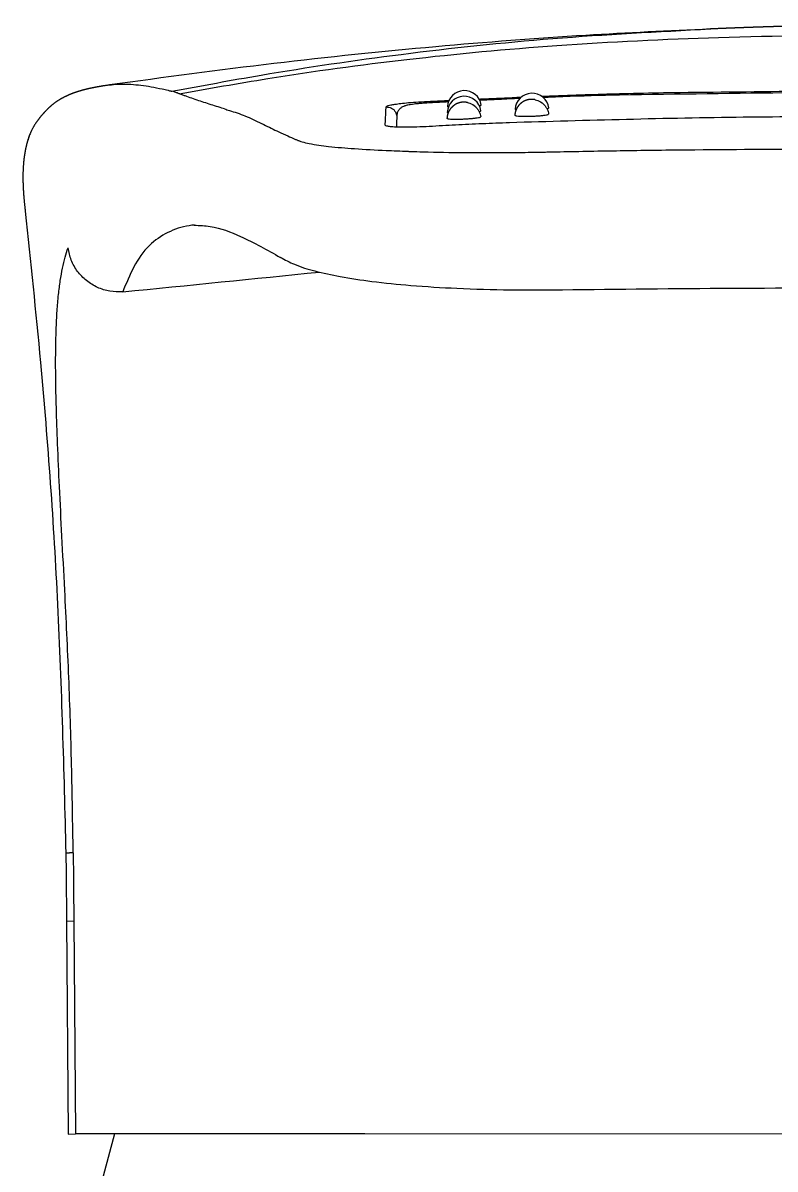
# Model space of a CAD drawing. Extents: x 6748 to 7342, y -141 to 279.
# Drawn here: x 7142.04 to 7164.2, y 154.24 to 187.99 of the extents above; entities that cross this region are included whole.
import ezdxf

# ---------------------------------------------------------------- set-up
doc = ezdxf.new("R2010")
doc.units = 0
doc.header["$LTSCALE"] = 7
doc.header["$MEASUREMENT"] = 0
doc.layers.get('0').update_dxf_attribs({"color": 2, "linetype": 'CONTINUOUS'})

msp = doc.modelspace()

# ---------------------------------------------------------------- linework, layer by layer
at = {"color": 7, "linetype": 'Continuous'}
for p, q in [((7162.287456749709, 187.8140045330981), (7162.304061422709, 187.8147054399985)), ((7144.588725578709, 186.1658352320981), (7144.593667481809, 186.1665381867986)), ((7157.010261926709, 185.7410089714983), (7157.006988112809, 185.7408868342989)), ((7155.007522809009, 185.6578730073986), (7155.004294384009, 185.657723714198)), ((7153.051497088909, 185.2603171653989), (7153.051396306309, 185.2580850282982)), ((7142.225112424209, 184.6665142327981), (7142.225001479309, 184.6662364215988)), ((7150.177076759209, 184.5193552542985), (7150.18389741901, 184.5165234500989)), ((7147.093656821009, 182.0376595749983), (7147.086249116309, 182.0370888755986)), ((7149.618547240609, 181.0891061755981), (7149.622960206609, 181.0864303571987)), ((7143.322164384409, 161.5388601133989), (7143.534503028409, 161.5475451933987)), ((7143.322258773309, 161.5388608063984), (7143.372862237809, 155.2705730953983)), ((7143.534661025709, 161.5473455487988), (7143.54568197861, 161.5477093904981)), ((7143.534661025709, 161.5473455487988), (7143.585264021309, 155.2709119631988)), ((7143.372862248809, 155.2705730953983), (7143.372929961509, 155.2622410465981)), ((7143.372929961509, 155.2622410465981), (7143.585075402709, 155.270911072698)), ((7144.494237430009, 155.2730896531982), (7143.585075402709, 155.270911072698)), ((7144.736230429109, 155.2724835620982), (7144.247282370209, 153.4477045639985)), ((7145.900647705109, 155.2737803688985), (7144.494237430009, 155.2730896531982)), ((7152.112286378009, 155.2722302171985), (7145.900647705109, 155.2737803688985)), ((7179.294870546209, 155.254540592098), (7152.112286378009, 155.2722302171985))]:
    msp.add_line(p, q, dxfattribs=at)
for centre, start, end in [((7155.043813807309, 185.5009113617982), 8.483979639079875, 177.1221393535969), ((7155.036139925209, 185.333127193898), 8.39589643580191, 177.0790279229975), ((7157.034219913508, 185.419884494898), 7.887221630185354, 176.6050279547986)]:
    msp.add_arc(centre, 0.5, start, end, dxfattribs=at)
for points in [[(7162.287457226709, 187.813993244398), (7158.622189573609, 187.6258946212981), (7154.19973553301, 187.289717377799), (7149.432460457909, 186.7962008718985), (7144.588725431609, 186.1658362565984)], [(7146.424976038009, 185.9799000507981), (7149.052478615009, 186.4556078982985), (7153.182315524209, 187.0672018521989), (7157.646962711609, 187.5330119754988), (7162.287457230809, 187.8139931744988)], [(7188.585265593909, 187.1594042324984), (7188.546242810409, 187.1651258150985), (7188.464485730309, 187.1770253881984), (7188.382869491409, 187.1887863915988), (7188.301394408209, 187.200409962398), (7188.220060791809, 187.2118972494989), (7188.138868949309, 187.2232494122989), (7188.057819184609, 187.2344676192986), (7187.976911798309, 187.2455530464983), (7187.896147087709, 187.2565068764986), (7187.815525346509, 187.2673302970986), (7187.735046865309, 187.2780245006986), (7187.654711930809, 187.2885906825984), (7187.574520826509, 187.2990300406989), (7187.494473831509, 187.3093437744981), (7187.414571221409, 187.3195330840988), (7187.334813267409, 187.3295991695984), (7187.255200236309, 187.3395432305986), (7187.175732390509, 187.3493664650985), (7187.096409987609, 187.3590700693983), (7187.017233280209, 187.3686552369988), (7186.938202516009, 187.3781231585988), (7186.859317937109, 187.3874750210987), (7186.780579780409, 187.3967120073983), (7186.701988276909, 187.4058352957989), (7186.623543652009, 187.4148460598988), (7186.545246124909, 187.4237454676984), (7186.467095908709, 187.4325346814983), (7186.38909321041, 187.4412148575982), (7186.311238230209, 187.4497871456986), (7186.233533152109, 187.4582524731984), (7186.155986714509, 187.466611066199), (7186.078599447509, 187.4748640521982), (7186.001370798209, 187.4830126646982), (7185.924300210709, 187.4910581252987), (7185.847387126609, 187.4990016430982), (7185.770630985009, 187.506844414899), (7185.694031222809, 187.5145876244985), (7185.617587274309, 187.5222324432987), (7185.541298571909, 187.5297800298983), (7185.465164545909, 187.5372315300981), (7185.389184624609, 187.5445880766981), (7185.313358234709, 187.5518507895983), (7185.237684801409, 187.5590207759985), (7185.16216374841, 187.5660991299981), (7185.086794498209, 187.5730869326987), (7185.011576472509, 187.5799852527987), (7184.936509092009, 187.5867951455982), (7184.861591777009, 187.5935176540986), (7184.786823947509, 187.6001538084981), (7184.712205023609, 187.6067046263986), (7184.637734425309, 187.6131711130981), (7184.563411573409, 187.6195542614985), (7184.489235889309, 187.6258550522987), (7184.415206795509, 187.6320744542988), (7184.341323716009, 187.6382134245985), (7184.267586076009, 187.6442729083981), (7184.193993303209, 187.6502538396987), (7184.120544827309, 187.6561571414984), (7184.047240091909, 187.6619837218984), (7183.974078584309, 187.6677343893987), (7183.901059666309, 187.6734098546983), (7183.828182678709, 187.6790108202983), (7183.755446963709, 187.6845379839986), (7183.682851864209, 187.6899920396988), (7183.610396724909, 187.6953736765988), (7183.53808089111, 187.700683579699), (7183.465903709509, 187.7059224295988), (7183.39386452801, 187.7110909025985), (7183.321962695509, 187.7161896707983), (7183.250197561809, 187.7212194018982), (7183.178568478109, 187.7261807590983), (7183.10707479651, 187.7310744015983), (7183.035715870309, 187.7359009840982), (7182.964491053809, 187.7406611570984), (7182.89339970221, 187.7453555667987), (7182.822441171909, 187.7499848550985), (7182.751614820409, 187.7545496596983), (7182.680920006109, 187.7590506138984), (7182.610356088509, 187.7634883468988), (7182.539922428209, 187.7678634835981), (7182.469618386709, 187.7721766445982), (7182.399443326609, 187.7764284463981), (7182.329396611509, 187.7806195011988), (7182.259477606209, 187.7847504169983), (7182.189685676309, 187.7888217975985), (7182.120020188509, 187.7928342427983), (7182.050480510609, 187.7967883479985), (7181.981066011409, 187.8006847045988), (7181.91177606061, 187.8045238997981), (7181.842610029209, 187.8083065165981), (7181.773567289009, 187.8120331341986), (7181.70464721291, 187.8157043273984), (7181.635849175009, 187.8193206670983), (7181.567172550109, 187.8228827198989), (7181.498616714309, 187.8263910487983), (7181.43018104471, 187.8298462124983), (7181.36186491951, 187.8332487655987), (7181.293667717609, 187.8365992589986), (7181.22558881951, 187.8398982394981), (7181.157627606209, 187.8431462498982), (7181.089783460009, 187.846343829199), (7181.022055764309, 187.8494915125982), (7180.954443903509, 187.8525898311989), (7180.886947262909, 187.8556393122988), (7180.819565229009, 187.8586404794985), (7180.75229718931, 187.8615938525988), (7180.685142532209, 187.8644999475989), (7180.618100647509, 187.8673592765988), (7180.551170925709, 187.8701723480988), (7180.484352758509, 187.8729396669985), (7180.41764553851, 187.8756617343986), (7180.35104865941, 187.878339047699), (7180.28456151621, 187.8809721009982), (7180.218183504509, 187.8835613843983), (7180.151914021209, 187.886107384599), (7180.085752464109, 187.8886105849986), (7180.01969823221, 187.8910714651981), (7179.953750725309, 187.8934905012982), (7179.887909344309, 187.8958681662987), (7179.82217349141, 187.8982049293988), (7179.756542569309, 187.9005012567984), (7179.691015982109, 187.9027576108981), (7179.62559313471, 187.9049744510983), (7179.560273433309, 187.9071522335987), (7179.495056284709, 187.9092914108985), (7179.429941096909, 187.9113924327983), (7179.364927279009, 187.9134557454988), (7179.300014240909, 187.9154817922988), (7179.235201393609, 187.9174710132982), (7179.170488149109, 187.9194238453981), (7179.105873920109, 187.9213407225986), (7179.041358120709, 187.9232220756983), (7178.976940165709, 187.925068332798), (7178.912619470909, 187.9268799186982), (7178.848395453109, 187.9286572555982), (7178.784267529909, 187.9304007624985), (7178.720235120109, 187.9321108557986), (7178.656297643209, 187.9337879490984), (7178.59245451991, 187.9354324528983), (7178.52870517151, 187.9370447752988), (7178.465049020409, 187.9386253215987), (7178.401485489909, 187.9401744943987), (7178.338014002409, 187.941692691599), (7178.274633982909, 187.9431802948982), (7178.211344863709, 187.9446376783987), (7178.148146078409, 187.9460652131982), (7178.085037061109, 187.9474632676981), (7178.022017247209, 187.9488322079985), (7177.959086072809, 187.9501723971987), (7177.896242975309, 187.9514841960988), (7177.833487392609, 187.9527679626988), (7177.770818764009, 187.9540240525982), (7177.708236529409, 187.9552528187985), (7177.645740129909, 187.9564546118988), (7177.583329007509, 187.9576297797983), (7177.521002605009, 187.9587786681984), (7177.458760366409, 187.959901620198), (7177.396601736409, 187.9609989765984), (7177.334526160809, 187.9620710756988), (7177.27253308641, 187.9631182535984), (7177.210621960709, 187.9641408438981), (7177.14879223251, 187.9651391779987), (7177.087043351309, 187.9661135848989), (7177.025374767609, 187.9670643913985), (7176.96378593281, 187.9679919219986), (7176.902276299509, 187.9688964990989), (7176.840845320909, 187.9697784426987), (7176.779492451209, 187.9706380707983), (7176.718217145909, 187.9714756990986), (7176.657018861009, 187.9722916412982), (7176.595897053609, 187.9730862088988), (7176.534851181909, 187.973859711298), (7176.473880704809, 187.9746124557985), (7176.412985082209, 187.9753447477985), (7176.352163775109, 187.9760568904983), (7176.291416245209, 187.9767491851987), (7176.230741955309, 187.9774219310982), (7176.170140369009, 187.9780754256988), (7176.109610951109, 187.9787099642988), (7176.04915316701, 187.9793258402985), (7175.988766483109, 187.9799233453984), (7175.928450367009, 187.9805027690988), (7175.86820428701, 187.9810643994986), (7175.808027712309, 187.9816085223981), (7175.747920113109, 187.9821354220983), (7175.687880960609, 187.9826453808989), (7175.627909726809, 187.9831386795984), (7175.568005884609, 187.9836155968985), (7175.508168908109, 187.9840764100989), (7175.448398271909, 187.984521394598), (7175.388693452009, 187.9849508241984), (7175.329053924909, 187.9853649709983), (7175.269479168209, 187.9857641053984), (7175.209968660409, 187.9861484961982), (7175.150521881109, 187.9865184107982), (7175.091138310509, 187.9868741146981), (7175.031817568509, 187.9872158711985), (7174.972562536409, 187.9875439245986), (7174.913379390709, 187.9878585033982), (7174.854274446509, 187.9881598394984), (7174.795254010509, 187.9884481689985), (7174.736324381509, 187.9887237318987), (7174.677491850109, 187.9889867715981), (7174.618762699009, 187.989237534998), (7174.560143202509, 187.9894762719985), (7174.501639626909, 187.989703235299), (7174.443258230609, 187.9899186800983), (7174.385005263509, 187.9901228640981), (7174.326886967709, 187.9903160468982), (7174.268909577109, 187.9904984898983), (7174.211079317409, 187.9906704561988), (7174.153402406309, 187.9908322100989), (7174.095885053609, 187.9909840168982), (7174.038533460609, 187.9911261430987), (7173.981353820909, 187.9912588552986), (7173.924352320109, 187.9913824208986), (7173.86753513551, 187.9914971069982), (7173.810908436609, 187.9916031810988), (7173.754478385009, 187.9917009098988), (7173.698251134209, 187.9917905598984), (7173.64223282991, 187.9918723964981), (7173.586429609909, 187.9919466843983), (7173.530847604309, 187.9920136869985), (7173.475492935109, 187.9920736662987), (7173.420371716809, 187.992126882499), (7173.365490056209, 187.9921735942987), (7173.310854052409, 187.9922140580982), (7173.256469796709, 187.9922485282984), (7173.202343373009, 187.9922772567986), (7173.148480857909, 187.9923004929985), (7173.094888320209, 187.9923184833985), (7173.041571821509, 187.9923314715986), (7172.988537416009, 187.9923396982983), (7172.93579115071, 187.9923434005984), (7172.883339065409, 187.9923428123982), (7172.831187195309, 187.9923381077986), (7172.779341584809, 187.9923293181989), (7172.72780827421, 187.9923164556983), (7172.67659206901, 187.9922995354989), (7172.625688082209, 187.992278572098), (7172.575086839009, 187.9922535770982), (7172.524778848409, 187.9922245609985), (7172.474754630609, 187.9921915324983), (7172.425004717009, 187.9921544984988), (7172.375519650309, 187.992113464398), (7172.326289984109, 187.9920684335982), (7172.277306283209, 187.9920194075983), (7172.228559123209, 187.9919663857988), (7172.180039090709, 187.9919093657988), (7172.131736783409, 187.9918483425988), (7172.083642809409, 187.9917833094985), (7172.035747787809, 187.9917142569982), (7171.988042348409, 187.9916411736983), (7171.940517131709, 187.9915640452989), (7171.893162788909, 187.9914828554981), (7171.845969981609, 187.9913975848983), (7171.798929382209, 187.9913082117989), (7171.752031673609, 187.9912147116981), (7171.705267549309, 187.9911170573985), (7171.658627713309, 187.9910152185982), (7171.612102879909, 187.9909091622983), (7171.565683774309, 187.9907988524981), (7171.519362161409, 187.9906842525986), (7171.47313568251, 187.9905653386984), (7171.427003997709, 187.9904420921982), (7171.380966767009, 187.9903144942989), (7171.335023650209, 187.9901825267987), (7171.289174308009, 187.9900461719988), (7171.243418401209, 187.9899054120986), (7171.197755591209, 187.9897602296985), (7171.152185539609, 187.9896106079984), (7171.106707908509, 187.9894565300981), (7171.061322360509, 187.9892979794984), (7171.016028558409, 187.9891349400984), (7170.97082616541, 187.9889673959985), (7170.925714845309, 187.9887953314981), (7170.880694262009, 187.9886187312984), (7170.83576408011, 187.9884375800982), (7170.79092396431, 187.9882518632983), (7170.746173579909, 187.9880615660984), (7170.701512592509, 187.9878666741986), (7170.656940668009, 187.9876671734989), (7170.612457472809, 187.9874630501988), (7170.568062673809, 187.9872542905985), (7170.523755937909, 187.9870408812983), (7170.479536932809, 187.9868228090988), (7170.435405326309, 187.9866000611989), (7170.391360786709, 187.9863726247984), (7170.347402982709, 187.9861404873989), (7170.303531583209, 187.9859036367986), (7170.259746257709, 187.9856620607986), (7170.216046675909, 187.9854157476982), (7170.172432508009, 187.9851646856985), (7170.128903424509, 187.984908863499), (7170.085459096309, 187.9846482696983), (7170.042099194509, 187.9843828933988), (7169.998823390909, 187.9841127235984), (7169.955631357409, 187.9838377497988), (7169.912522766309, 187.9835579612989), (7169.869497290309, 187.9832733478986), (7169.82655460261, 187.9829838995981), (7169.78369437641, 187.9826896061984), (7169.740916285609, 187.9823904579987), (7169.698220004409, 187.9820864454985), (7169.655605207109, 187.9817775591989), (7169.61307156871, 187.9814637896986), (7169.570618764309, 187.9811451279982), (7169.528246469509, 187.980821565098), (7169.485954360109, 187.9804930921989), (7169.443742112309, 187.9801597005987), (7169.401609402809, 187.9798213818983), (7169.359555908509, 187.9794781274984), (7169.317581306509, 187.9791299292981), (7169.275685274509, 187.9787767792984), (7169.23386749051, 187.9784186692984), (7169.192127632609, 187.9780555916984), (7169.150465379509, 187.9776875387986), (7169.108880410209, 187.9773145027982), (7169.067372403809, 187.9769364764986), (7169.025941040009, 187.9765534524984), (7168.984585998609, 187.9761654235988), (7168.943306960009, 187.9757723826986), (7168.902103604609, 187.9753743227982), (7168.860975613409, 187.9749712369983), (7168.819922667609, 187.9745631186986), (7168.778944448609, 187.974149961198), (7168.738040638309, 187.9737317578981), (7168.697210918909, 187.9733085022988), (7168.656454972709, 187.9728801881981), (7168.615772482609, 187.9724468091988), (7168.575163131709, 187.9720083592981), (7168.534626603309, 187.9715648322988), (7168.494162581009, 187.9711162222982), (7168.453770748909, 187.9706625233982), (7168.413450791209, 187.9702037296981), (7168.37320239261, 187.9697398355981), (7168.333025237809, 187.9692708352984), (7168.292919012109, 187.9687967233983), (7168.252883400809, 187.9683174941981), (7168.212918089809, 187.9678331424982), (7168.17302276491, 187.9673436626988), (7168.133197112709, 187.9668490495985), (7168.093440819509, 187.9663492980987), (7168.053753572409, 187.965844402798), (7168.014135058309, 187.9653343587986), (7167.974584964809, 187.9648191608983), (7167.935102979509, 187.9642988040985), (7167.895688790409, 187.9637732835988), (7167.856342085709, 187.9632425943989), (7167.817062553909, 187.9627067317986), (7167.777849883709, 187.9621656907982), (7167.738703764109, 187.9616194666985), (7167.699623884509, 187.9610680548983), (7167.660609934209, 187.9605114506983), (7167.621661603109, 187.9599496493981), (7167.582778581209, 187.9593826464986), (7167.543960561509, 187.9588104379989), (7167.505207263809, 187.9582330250985), (7167.46651842241, 187.9576504123986), (7167.427893772009, 187.9570626044986), (7167.389333047109, 187.9564696056984), (7167.350835982309, 187.9558714204984), (7167.312402312009, 187.9552680530985), (7167.27403177101, 187.9546595077989), (7167.235724093709, 187.9540457887986), (7167.197479014809, 187.9534269000985), (7167.159296268709, 187.9528028457987), (7167.12117559021, 187.9521736298982), (7167.083116713809, 187.9515392561987), (7167.045119374209, 187.9508997285982), (7167.007183305909, 187.9502550506984), (7166.969308243709, 187.9496052263983), (7166.93149392231, 187.9489502589984), (7166.893740076409, 187.9482901522986), (7166.856046440609, 187.9476249094985), (7166.818412749909, 187.9469545339987), (7166.780838739009, 187.9462790291989), (7166.743324142609, 187.9455983981986), (7166.705868695809, 187.9449126440984), (7166.668472133309, 187.9442217698986), (7166.631134190209, 187.9435257786988), (7166.593854601409, 187.9428246730984), (7166.556633101909, 187.9421184560986), (7166.519469426909, 187.9414071302988), (7166.482363311309, 187.9406906982983), (7166.445314490409, 187.9399691626984), (7166.408322699409, 187.9392425256981), (7166.371387673509, 187.9385107897986), (7166.334509145709, 187.937773957198), (7166.297688568809, 187.9370320647984), (7166.260931158309, 187.9362852272986), (7166.224242578909, 187.9355335721982), (7166.187628489709, 187.9347772310982), (7166.15109454401, 187.9340163391987), (7166.114646389509, 187.9332510356987), (7166.078289668009, 187.932481463399), (7166.042030015809, 187.9317077691983), (7166.005873063709, 187.9309301036981), (7165.969824437009, 187.9301486214988), (7165.933889755409, 187.929363480999), (7165.898074633409, 187.9285748442987), (7165.862384680009, 187.9277828775982), (7165.826825499109, 187.9269877507984), (7165.791402689209, 187.9261896375981), (7165.756121843709, 187.925388715598), (7165.720988551209, 187.9245851662988), (7165.68600839481, 187.9237791746989), (7165.65118695311, 187.9229709298986), (7165.616529799609, 187.922160624498), (7165.582042503109, 187.921348455199), (7165.547730627709, 187.9205346220986), (7165.513599732809, 187.9197193290981), (7165.479655373209, 187.9189027837981), (7165.445903099609, 187.9180851973986), (7165.412348457709, 187.9172667847986), (7165.378996989509, 187.9164477642987), (7165.345854232409, 187.9156283579985), (7165.312925719909, 187.9148087912988), (7165.280216981409, 187.9139892932988), (7165.247733542209, 187.9131700961987), (7165.215480583009, 187.9123514271985), (7165.183458834709, 187.911533402498), (7165.151665916209, 187.9107160583987), (7165.120099386109, 187.9098994279982), (7165.088756807209, 187.9090835424984), (7165.057635746309, 187.9082684316988), (7165.026733774109, 187.9074541234984), (7164.996048465409, 187.9066406443987), (7164.965577398509, 187.9058280190982), (7164.935318155609, 187.9050162707988), (7164.905268322609, 187.9042054210984), (7164.875425488909, 187.9033954898985), (7164.845787247609, 187.9025864955981), (7164.816351195009, 187.9017784549985), (7164.787114931109, 187.9009713832982), (7164.758076059109, 187.9001652941986), (7164.729232185409, 187.8993601997988), (7164.700580919709, 187.8985561107982), (7164.672119876209, 187.8977530361988), (7164.643846552609, 187.896950980298), (7164.615758210909, 187.8961499386985), (7164.587852093609, 187.8953499050983), (7164.56012544741, 187.8945508709983), (7164.532575523109, 187.8937528266986), (7164.505199575609, 187.8929557603985), (7164.477994863809, 187.8921596591988), (7164.450958650209, 187.8913645079981), (7164.424088201209, 187.8905702904983), (7164.397380786909, 187.8897769885987), (7164.37083368091, 187.8889845825986), (7164.344444160209, 187.8881930513987), (7164.318209505309, 187.8874023719989), (7164.292126999809, 187.8866125201982), (7164.266193930809, 187.8858234698989), (7164.24040758821, 187.8850351937988), (7164.214765265309, 187.8842476626985), (7164.189264258109, 187.8834608460982), (7164.163901865709, 187.882674711899), (7164.13867538981, 187.8818892266988), (7164.113582135009, 187.8811043551984), (7164.088619408509, 187.8803200609989), (7164.063784520209, 187.8795363059987), (7164.039074782409, 187.8787530505986), (7164.01448751001, 187.8779702538984), (7163.990020020209, 187.8771878733985), (7163.965669830209, 187.8764058715985), (7163.941437155509, 187.8756242967982), (7163.917324161009, 187.8748432605987), (7163.893333056009, 187.8740628772982), (7163.869466051509, 187.8732832621988), (7163.845725360109, 187.8725045320987), (7163.822113195909, 187.8717268047983), (7163.798631774909, 187.8709501993987), (7163.775283314809, 187.8701748360988), (7163.752070035109, 187.8694008362988), (7163.728994157409, 187.8686283226987), (7163.706057904809, 187.8678574187986), (7163.683263502809, 187.8670882495987), (7163.660613178809, 187.8663209410986), (7163.638109162309, 187.8655556202982), (7163.61575368481, 187.8647924155982), (7163.59354898021, 187.8640314559987), (7163.571497284309, 187.8632728721984), (7163.549600835509, 187.8625167953985), (7163.52786187431, 187.8617633580986), (7163.506282643509, 187.8610126937981), (7163.484865388309, 187.8602649370985), (7163.463612356409, 187.859520223398), (7163.442525797809, 187.8587786891983), (7163.421607890609, 187.8580404693982), (7163.400859342109, 187.8573056473986), (7163.38027951291, 187.8565742585986), (7163.359867720409, 187.8558463366987), (7163.33962328811, 187.8551219144981), (7163.319545545409, 187.8544010247986), (7163.299633827709, 187.8536836996989), (7163.279887476209, 187.8529699710987), (7163.260305837609, 187.8522598702982), (7163.240888263809, 187.8515534284986), (7163.221634112209, 187.850850676198), (7163.202542745209, 187.8501516435988), (7163.183613530409, 187.8494563605989), (7163.164845839809, 187.8487648565986), (7163.14623898131, 187.8480771578986), (7163.127790660609, 187.8473932310987), (7163.109497194509, 187.8467129891985), (7163.091354873209, 187.8460363427982), (7163.073359997509, 187.8453632006983), (7163.055508878509, 187.8446934701985), (7163.03779783651, 187.844027057198), (7163.02022320071, 187.8433638660988), (7163.002781308409, 187.8427037996987), (7162.985468504209, 187.8420467594985), (7162.968281139609, 187.8413926452984), (7162.95121557211, 187.8407413554985), (7162.93426816491, 187.8400927869986), (7162.917435286309, 187.8394468352988), (7162.900713308709, 187.8388033941981), (7162.884098608609, 187.8381623563989), (7162.867587565709, 187.8375236125983), (7162.851176562509, 187.8368870523989), (7162.834861983809, 187.8362525637983), (7162.818640215909, 187.8356200332989), (7162.802507646709, 187.8349893458987), (7162.786461373609, 187.8343604129984), (7162.770503313709, 187.8337333341985), (7162.75463697431, 187.8331082728989), (7162.73886585841, 187.8324853933989), (7162.707623484709, 187.8312468506981), (7162.676804943409, 187.8300190762982), (7162.646439616409, 187.8288034865989), (7162.616557557609, 187.8276015455983), (7162.587189529109, 187.8264147662983), (7162.558367034009, 187.8252447121984), (7162.530122347809, 187.8240929975989), (7162.50249522271, 187.8229615633988), (7162.475616493709, 187.8218561271985), (7162.449685389909, 187.8207853190986), (7162.424888068009, 187.8197573450987), (7162.401133442509, 187.8187689526983), (7162.378141504509, 187.8178089136989), (7162.355698246409, 187.8168685988983), (7162.334358694009, 187.8159716395983), (7162.312985754609, 187.8150705165988), (7162.300790335009, 187.8145551308987)], [(7146.643615855209, 185.9067585805985), (7149.252126034109, 186.3543081145988), (7153.351012619509, 186.9165019356985), (7157.767428494609, 187.3281529997982), (7162.528980321309, 187.5640510375986), (7167.589407529809, 187.6530064059987), (7172.883336899509, 187.6467291287988), (7178.35954926761, 187.5720758083987), (7184.032964557309, 187.2899741116987), (7186.275457981809, 187.0804281478984), (7188.545353036009, 186.7961813503987)], [(7144.593846074009, 186.1646697680987), (7144.578978463509, 186.1625241862982), (7144.535764039209, 186.1562373292988), (7144.499366090409, 186.1508643153982), (7144.466042159009, 186.1458653198986), (7144.435076893909, 186.1411395584989), (7144.40663148471, 186.1367209324987), (7144.379918852809, 186.132497005098), (7144.354387904909, 186.1283868437984), (7144.32978074841, 186.1243529502988), (7144.305932416509, 186.120371329999), (7144.282722342009, 186.1164242796983), (7144.260061436909, 186.1124986244984), (7144.237885070409, 186.1085848313985), (7144.216145651209, 186.1046759639983), (7144.194808120309, 186.1007670610986), (7144.173846823009, 186.0968547076989), (7144.153243278209, 186.0929367299984), (7144.132984550809, 186.0890119725989), (7144.11306203921, 186.0850801334989), (7144.093469333809, 186.0811413893987), (7144.07418585201, 186.0771930400986), (7144.055183908809, 186.0732307146989), (7144.036439492309, 186.0692505260984), (7144.017931615909, 186.0652489817983), (7143.99964183371, 186.0612229183987), (7143.981553851309, 186.0571694494981), (7143.963653209909, 186.0530859239987), (7143.945927028309, 186.0489698908984), (7143.92836378941, 186.0448190721988), (7143.910953163209, 186.040631338298), (7143.893685858109, 186.0364046895982), (7143.876553496009, 186.032137239398), (7143.859548506109, 186.0278272003986), (7143.84266403421, 186.0234728729981), (7143.825893865109, 186.0190726354983), (7143.80923235611, 186.0146249352981), (7143.792674378309, 186.0101282819985), (7143.776215267209, 186.0055812405988), (7143.759850666509, 186.0009823953985), (7143.743575499309, 185.9963300561983), (7143.727385424709, 185.9916226642988), (7143.711276639509, 185.9868587480985), (7143.695245648509, 185.9820368627986), (7143.679289239609, 185.9771555875984), (7143.663404461409, 185.9722135231984), (7143.647588603209, 185.9672092886983), (7143.631839177609, 185.9621415201989), (7143.616128090409, 185.9570003231981), (7143.600348653809, 185.9517483754987), (7143.584492681509, 185.9463791419982), (7143.568563938409, 185.9408898698982), (7143.552560304709, 185.9352756389987), (7143.53643279381, 185.9295145785989), (7143.520172713809, 185.9235983587985), (7143.503783933409, 185.9175228912989), (7143.487260208809, 185.9112800851988), (7143.470520403409, 185.9048322677988), (7143.453450808509, 185.8981260145981), (7143.435938641109, 185.8911040724986), (7143.417872644709, 185.8837051269982), (7143.399143612609, 185.8758634513986), (7143.379645638509, 185.867508767499), (7143.35940999281, 185.8586249941989), (7143.338728378509, 185.8493134099988), (7143.317711212809, 185.8396017474986), (7143.296391441809, 185.8294842331986), (7143.274802679209, 185.8189555831984), (7143.252979183809, 185.8080111210982), (7143.231006811709, 185.7966737353988), (7143.20908123661, 185.7850309275989), (7143.187241271109, 185.7730956790981), (7143.165511413709, 185.7608750136985), (7143.14391443251, 185.7483763358985), (7143.122471422109, 185.7356074098986), (7143.101201868409, 185.7225763408985), (7143.080123721209, 185.7092915573983), (7143.059253469909, 185.6957617955984), (7143.038606223509, 185.6819960864984), (7143.018192441409, 185.6680014159981), (7142.998006575109, 185.6537742149983), (7142.978039081109, 185.6393076317988), (7142.958280965509, 185.6245945287981), (7142.938723784209, 185.6096274915988), (7142.91937645391, 185.5944122878989), (7142.900440437409, 185.5791158972986), (7142.881954194409, 185.5637903663981), (7142.863891349009, 185.548436202899), (7142.846228121709, 185.5330545939985), (7142.828943118109, 185.5176474830985), (7142.812017149209, 185.5022176522987), (7142.795433081209, 185.4867688096981), (7142.779176052609, 185.4713060120982), (7142.763232056109, 185.4558345099983), (7142.747588180209, 185.4403600854982), (7142.732233450409, 185.4248900322989), (7142.71715878021, 185.4094333050987), (7142.702356813209, 185.3940005428983), (7142.687745669509, 185.3785216963986), (7142.673257898709, 185.3629334014984), (7142.658891912609, 185.3472398038982), (7142.644646864509, 185.3314461330981), (7142.630522665009, 185.3155588056986), (7142.61652114041, 185.2995868425985), (7142.602658907009, 185.2835570342984), (7142.58896108011, 185.2675076683988), (7142.57545147261, 185.2514774250983), (7142.562152511609, 185.2355050968988), (7142.549085311809, 185.2196294805988), (7142.536081659609, 185.2036543405982), (7142.52268645711, 185.1869912279988), (7142.508907198009, 185.1695929200985), (7142.494782611209, 185.1514459640982), (7142.480358811309, 185.1325426872988), (7142.465686461409, 185.112878741699), (7142.450793314109, 185.0924167405981), (7142.435726486209, 185.0711436268982), (7142.420545391409, 185.0490639003981), (7142.405309087009, 185.0261839695984), (7142.390094205309, 185.0025418295988), (7142.375280134109, 184.9786917266981), (7142.361037814309, 184.9549417207988), (7142.347390342209, 184.9313869581981), (7142.334355614209, 184.9081232402984), (7142.321947502409, 184.8852474623989), (7142.308073939309, 184.8587239335982), (7142.289109371309, 184.8199924944981), (7142.282462838909, 184.8057408782986), (7142.281921531009, 184.8045687151987)], [(7144.593935017909, 186.1646805025982), (7144.706873192109, 186.1782433409987), (7145.216805705609, 186.1846985247983), (7145.811912699309, 186.112658018498), (7146.141678602109, 186.0472909285988), (7146.314670475709, 186.0072611775984), (7146.40320965401, 185.9853912642982)], [(7146.403215912209, 185.9854160044986), (7146.424972067409, 185.9799205789984)], [(7146.643898801209, 185.9069134728986), (7146.585363385309, 185.9296373209988), (7146.493312864909, 185.9615194183987), (7146.424990318209, 185.9799622588987)], [(7147.973631426109, 185.4594948828988), (7147.900789424509, 185.4822218311981), (7147.684336715409, 185.5513079210984), (7147.472793586709, 185.6179955734985), (7147.266273628709, 185.6852916738987), (7147.065140077309, 185.7543586190984), (7146.869546034709, 185.8231513655981), (7146.773680673109, 185.8577896406985), (7146.678953284809, 185.8932107418984), (7146.64388396391, 185.9068756200984)], [(7152.737906658009, 185.5195412583987), (7152.754531616009, 185.5378903915987), (7152.800839680609, 185.5567057511987), (7152.87963043641, 185.5766613452986), (7152.997833660109, 185.5980480310989), (7153.165860144909, 185.6208687485985), (7153.394627108509, 185.6444297138985), (7153.689579380709, 185.6670529930987), (7154.042701941509, 185.6860188891985)], [(7154.571993610909, 185.6653390467989), (7154.038440301609, 185.6382896670982)], [(7154.042700902809, 185.6860430451986), (7154.590163392909, 185.7100941791984)], [(7155.476709871209, 185.7503331462983), (7155.530199356809, 185.7527794027981)], [(7156.673590736809, 185.7659382034988), (7156.061281801709, 185.7382555314987), (7155.496997966909, 185.7113519115981)], [(7155.530199356809, 185.7527794027981), (7155.650137897009, 185.758262945498), (7156.564046496609, 185.7995557788988), (7156.71764374651, 185.8063326818981)], [(7156.982478868509, 185.7393935157986), (7156.981064575509, 185.7392681535982), (7156.976747212409, 185.738859065498), (7156.972316420509, 185.7383978736987), (7156.967770271309, 185.7378811230981), (7156.963107401709, 185.7373052576984), (7156.958332704409, 185.7366674302982), (7156.953454920809, 185.7359654628988), (7156.94848287381, 185.7351974579985), (7156.943425407109, 185.7343618080984), (7156.938291309209, 185.7334571976987), (7156.933086964509, 185.7324821598984), (7156.927815800109, 185.7314348383986), (7156.922481096509, 185.7303134304982), (7156.917086171009, 185.7291162219988), (7156.911634376909, 185.7278415903982), (7156.90612910141, 185.7264880079981), (7156.900573764409, 185.7250540446983), (7156.894971816209, 185.7235383709983), (7156.889326735509, 185.721939759899), (7156.883642027209, 185.7202570897987), (7156.87792121961, 185.7184893458987), (7156.872167862209, 185.7166356226987), (7156.86638552251, 185.7146951250986), (7156.860577045509, 185.7126669075985), (7156.854740631509, 185.7105483740986), (7156.848872768909, 185.7083360759987), (7156.842970092009, 185.7060263179981), (7156.837029396409, 185.7036151578984), (7156.831047650709, 185.7010984039987), (7156.825022009109, 185.6984716131981), (7156.818949824609, 185.6957300881984), (7156.812828663509, 185.6928688746982), (7156.806656320209, 185.6898827585981), (7156.80043083391, 185.686766262698), (7156.79415050531, 185.6835136433981), (7156.787814277409, 185.6801190850981), (7156.781422810209, 185.6765773248987), (7156.774977374509, 185.6728831318985), (7156.768479503109, 185.6690311214986), (7156.761931006209, 185.6650157553984), (7156.755333987509, 185.6608313405984), (7156.748690861109, 185.6564720301983), (7156.742005126209, 185.6519323456985), (7156.735283168109, 185.6472085438988), (7156.728532125309, 185.6422973521983), (7156.721759326209, 185.6371956113987), (7156.714972289909, 185.6319002814987), (7156.708178726809, 185.6264084471984), (7156.701386538309, 185.6207173235987), (7156.694603816709, 185.6148242613988), (7156.687838844709, 185.6087267519986), (7156.681100094509, 185.6024224321989), (7156.674396096209, 185.5959089598989), (7156.667732467909, 185.5891809369984), (7156.661112281009, 185.5822296599988), (7156.654539073909, 185.5750461484984), (7156.648016229409, 185.5676222043983), (7156.641547518409, 185.5599498416984), (7156.635137462409, 185.5520209323984), (7156.62879137341, 185.5438272333984), (7156.622515395909, 185.5353604175987), (7156.616316570409, 185.5266121355987), (7156.610204369409, 185.5175763127988), (7156.604191423809, 185.5082508387984), (7156.598291003709, 185.4986343190983), (7156.592516786209, 185.4887257578982), (7156.586882866909, 185.4785245765986), (7156.581403771809, 185.4680306314983), (7156.576094469309, 185.4572442329988), (7156.570970352709, 185.4461660956983), (7156.566046770409, 185.4347961798983), (7156.561339356109, 185.4231340547983), (7156.556864474309, 185.4111797875983), (7156.55263827111, 185.3989341305985), (7156.548675906209, 185.386398691099), (7156.544992947209, 185.3735757387983), (7156.541605536509, 185.3604682203984), (7156.53853040681, 185.3470798036985), (7156.535784897009, 185.3334149216987), (7156.533386968109, 185.3194788191984), (7156.531355160909, 185.3052771426981), (7156.529708748509, 185.2908166731984), (7156.528467741009, 185.2761056649986), (7156.528197301109, 185.2719690028987)], [(7157.131969612709, 185.730261979498), (7157.127357104009, 185.7312379829989), (7157.121875656209, 185.732338774699), (7157.116430192009, 185.7333690632984), (7157.111025182409, 185.7343295674989), (7157.105665087709, 185.7352211629984), (7157.100354353309, 185.7360448801981), (7157.095097406109, 185.7368019011981), (7157.089898651509, 185.737493555999), (7157.084762469409, 185.7381213192982), (7157.079693212309, 185.7386868059982), (7157.074695242309, 185.7391917629982), (7157.069772896809, 185.7396380689986), (7157.064930458909, 185.7400277319982), (7157.060172171209, 185.7403628810987), (7157.055502233109, 185.7406457605982), (7157.050924800509, 185.7408787234988), (7157.046443987309, 185.7410642235989), (7157.042064700009, 185.7412047861988), (7157.037799639009, 185.7413029078987), (7157.033665778509, 185.7413614239983), (7157.029680111309, 185.7413836668982), (7157.025859455509, 185.7413734202989), (7157.022215134609, 185.7413347841982), (7157.018752335509, 185.741271903599), (7157.015533572209, 185.7411905515989), (7157.010366023409, 185.7410167845981), (7157.006793216009, 185.7408833844981), (7157.000799832509, 185.7406314182988), (7156.99720140411, 185.7404448812983), (7156.993356264609, 185.7402149649986), (7156.989367225609, 185.7399430545981), (7156.985270531509, 185.7396284349986), (7156.982478868509, 185.7393935157986)], [(7157.131983884209, 185.7303276263981), (7157.201578603809, 185.7098445085983), (7157.367974709809, 185.6076952462988), (7157.432864619809, 185.5341577664983), (7157.482140612409, 185.4493064784981), (7157.507516078909, 185.3807749588984), (7157.522677797909, 185.3093264165989)], [(7157.316649390209, 185.8319927779983), (7157.54925342861, 185.8415411617987), (7158.603762659909, 185.8809548767983), (7159.614265640609, 185.9117812485981)], [(7159.615466267809, 185.8683541355983), (7157.947495467709, 185.8172147749981), (7157.364480872509, 185.7949109728986)], [(7159.614265640609, 185.9117812485981), (7159.725336616709, 185.9147533710982)], [(7164.776525836109, 185.9368680448986), (7159.61546626671, 185.8683541807984)], [(7159.725336616709, 185.9147533710982), (7160.911401159909, 185.9415041717982)], [(7160.91140141601, 185.9414272601987), (7164.798402609309, 185.9826781464988)], [(7147.973340117709, 185.4595584096985), (7148.121466194009, 185.4138816931988), (7148.347159856809, 185.3413072309984), (7148.578888996309, 185.2550773687988), (7148.817489144509, 185.1512757964981), (7149.063214519709, 185.0323200495984)], [(7152.710979773409, 184.9826600225986), (7152.719756901609, 185.1777664089984), (7152.728836679009, 185.3555422952984), (7152.737906531309, 185.519544119398)], [(7152.737906658009, 185.5195412583987), (7152.893457824809, 185.4840083993984), (7153.008736190109, 185.3740508703984), (7153.048738942609, 185.2578820923989)], [(7153.292070563909, 185.5501795217986), (7153.274585923209, 185.5443080084985), (7153.217621296609, 185.5191403967981), (7153.153253062809, 185.4737673738989), (7153.096110992509, 185.4049578280981), (7153.059805146409, 185.3176291186981), (7153.051522060209, 185.2603159302987)], [(7153.381209509609, 185.5722614938984), (7153.32627074931, 185.559912733798), (7153.292070563909, 185.5501795217986)], [(7154.038440158609, 185.6382904890986), (7153.941277370109, 185.6328260668986), (7153.818253194409, 185.6243333865984), (7153.705687168309, 185.6148442899982), (7153.605293094609, 185.6046926640981), (7153.518046472709, 185.5941540208985), (7153.443840908209, 185.583381603298), (7153.381209509609, 185.5722614938984)], [(7154.979246490109, 185.655960694098), (7154.974809720109, 185.6555084016989), (7154.970253528609, 185.6550001268986), (7154.965577526909, 185.6544323104988), (7154.960781413709, 185.6538012795988), (7154.955868314909, 185.6531037395987), (7154.950846212909, 185.6523371788987), (7154.945723486309, 185.6514993863982), (7154.940508544009, 185.6505884219985), (7154.93520981541, 185.6496026307984), (7154.929834492109, 185.6485404013981), (7154.924386649309, 185.6473997002984), (7154.918869921409, 185.6461785015988), (7154.913287986709, 185.6448748787986), (7154.907644565009, 185.6434870082983), (7154.901943416209, 185.6420131734983), (7154.896188338609, 185.6404517681983), (7154.890383166209, 185.6388012994983), (7154.884531766409, 185.6370603911989), (7154.878638037409, 185.6352277861986), (7154.872705905209, 185.6333023491986), (7154.866739320509, 185.6312830686982), (7154.860742198409, 185.6291690385985), (7154.854715437509, 185.6269583420988), (7154.848655532409, 185.6246472924984), (7154.842558782909, 185.6222317972986), (7154.836421674009, 185.6197074824984), (7154.830240890209, 185.6170696904981), (7154.824013330009, 185.6143134773981), (7154.817736122009, 185.6114336097987), (7154.811406641709, 185.6084245618983), (7154.805022529409, 185.6052805118986), (7154.798581710109, 185.6019953383982), (7154.792082415709, 185.5985626178988), (7154.785523908609, 185.594976011799), (7154.778907474509, 185.5912298891988), (7154.772234936409, 185.587318598399), (7154.765508413409, 185.5832363317984), (7154.758730336609, 185.5789771263987), (7154.751903467809, 185.5745348639982), (7154.745030934309, 185.5699032822984), (7154.738117543309, 185.5650768979983), (7154.731170645309, 185.5600517968985), (7154.724198038809, 185.5548243253986), (7154.717207750209, 185.5493909495988), (7154.710208035609, 185.5437482624982), (7154.703207382209, 185.5378929902988), (7154.69621450971, 185.5318219985982), (7154.689238370909, 185.5255322981982), (7154.68228815261, 185.5190210514982), (7154.675373275709, 185.5122855778989), (7154.668501702309, 185.5053216086988), (7154.661677371009, 185.4981201663984), (7154.65490428561, 185.4906712418986), (7154.648186517409, 185.4829654247985), (7154.641528294109, 185.4749938783987), (7154.634934683709, 185.4667476307984), (7154.628411662809, 185.4582175837984), (7154.621966166309, 185.4493945494985), (7154.615606156409, 185.4402693157988), (7154.609342236909, 185.4308351019988), (7154.603188546809, 185.4210896044985), (7154.597159978609, 185.4110313720983), (7154.591271900809, 185.4006594202981), (7154.585540172309, 185.3899732544985), (7154.579981157109, 185.3789728912986), (7154.574611739109, 185.3676588826982), (7154.569449222809, 185.3560320685981), (7154.564510830509, 185.3440921965982), (7154.559814409209, 185.3318391308983), (7154.555378534409, 185.3192733642989), (7154.551220799309, 185.3063962978983), (7154.547358238709, 185.2932102291986), (7154.543808504909, 185.2797182316988), (7154.540589907809, 185.2659242026982), (7154.537721431809, 185.2518329170987), (7154.535222753309, 185.2374500827989), (7154.533114230109, 185.2227821762988), (7154.531416940409, 185.2078363804983), (7154.530152828209, 185.1926217240987), (7154.529657619909, 185.1842846529987)], [(7154.536799518309, 185.3587451316987), (7154.552951657609, 185.3485907225984), (7154.565256564009, 185.3460523112988)], [(7154.544454050809, 185.5261493287987), (7154.560632664709, 185.5163445186988), (7154.57055791841, 185.514411417699)], [(7155.13379181961, 185.6472834690983), (7155.127763810309, 185.6485499463986), (7155.121776737609, 185.6497312584986), (7155.115832146009, 185.6508290455984), (7155.109935550609, 185.6518442967988), (7155.104092448509, 185.652778209899), (7155.098308313309, 185.6536321869987), (7155.092588589509, 185.6544078305985), (7155.08693868811, 185.6551069382983), (7155.081363982009, 185.6557314972986), (7155.075869826709, 185.6562836762985), (7155.070461582809, 185.6567658178981), (7155.065144530109, 185.6571804398989), (7155.059923890409, 185.6575302242989), (7155.054804825709, 185.6578180086988), (7155.049792437109, 185.6580467764986), (7155.044891765409, 185.6582196470988), (7155.040109031009, 185.6583398409982), (7155.035460162109, 185.658410641098), (7155.030965683509, 185.6584358472981), (7155.026646108509, 185.6584199070983), (7155.022521114609, 185.658367837598), (7155.01860235091, 185.6582849362983), (7155.014900913609, 185.6581766383986), (7155.011600627709, 185.6580554876989), (7155.005437749709, 185.6577809953985), (7155.002448601809, 185.6576406233987), (7154.999375554109, 185.6574839568982), (7154.995737429509, 185.6572728086983), (7154.991840926109, 185.6570152686988), (7154.987763925009, 185.6567110209987), (7154.98356436111, 185.6563604552982), (7154.979246490109, 185.655960694098)], [(7155.133805469609, 185.6473462428983), (7155.199268937809, 185.6283949129981), (7155.366604786309, 185.5276736340982), (7155.432122414509, 185.4546864790989), (7155.482106090709, 185.3702515567982), (7155.508060017509, 185.3018955543982), (7155.52381328001, 185.2305344734984)], [(7155.475353855509, 185.3839650531988), (7155.514806335209, 185.3944482031982), (7155.530778507209, 185.4061346149981)], [(7155.484494556009, 185.5534308248987), (7155.522333889609, 185.563302384099), (7155.538339569409, 185.5746791322988)], [(7156.535108727009, 185.4496357678988), (7156.55116512421, 185.4391068364982), (7156.566420478009, 185.435747388198)], [(7157.473906805509, 185.4663603982988), (7157.513439977609, 185.4767135950985), (7157.529487146009, 185.4884976253986)], [(7149.063275306609, 185.0324427295989), (7149.097523274809, 185.0154629143988), (7149.131870011709, 184.9984166928987)], [(7149.131854560009, 184.9984109035984), (7149.573647437309, 184.7850704566988), (7149.836846963409, 184.6649616245984), (7150.067631612009, 184.5637816864989), (7150.104264412009, 184.5480367031985), (7150.139095983609, 184.5334101137985), (7150.176918857309, 184.5189151918983)], [(7153.043955085409, 185.0763290852981), (7153.03800005521, 184.9262513922984)], [(7153.05139616731, 185.2580850340989), (7153.043955085409, 185.0763290852981)], [(7156.369427100809, 185.0527278253983), (7155.569792642109, 185.0201219213984), (7154.782974658109, 184.9830337323981), (7154.00897297851, 184.9412902186984)], [(7154.529650097509, 185.1841607118984), (7154.545516772209, 185.1736611895983), (7154.594258887009, 185.1652426529988), (7154.672904669209, 185.1596668275986), (7154.776272126109, 185.1573531133988), (7154.897160566609, 185.1584858783988), (7155.027158787009, 185.1629976141983), (7155.157137081409, 185.170574612898), (7155.277938550609, 185.1806799804988), (7155.381128831809, 185.1925941344987), (7155.459591671709, 185.2054728193987), (7155.508156625209, 185.2184192140983), (7155.523813140009, 185.2305354358984)], [(7177.040518270909, 184.937579453798), (7170.152200421709, 185.1742823692982), (7163.259956152709, 185.2126609362983), (7156.369429662409, 185.0526840376986)], [(7156.528192879709, 185.2719164435982), (7156.543941056009, 185.2609858347985), (7156.592590224909, 185.2518515067984), (7156.671172271609, 185.2453275909982), (7156.774516079209, 185.2418967873989), (7156.895434505909, 185.2418218808987), (7157.025487348009, 185.2451202398986), (7157.155536387209, 185.2515628311983), (7157.276433720109, 185.2606931358985), (7157.379734775709, 185.2718599152984), (7157.458304488009, 185.2842693133987), (7157.50695817521, 185.2970522751982), (7157.522679292809, 185.3093155132981)], [(7142.225104281909, 184.6661952399988), (7142.201445652409, 184.6000492290984), (7142.187762999009, 184.5528803353989)], [(7142.223726185909, 184.6677080877987), (7142.211525298709, 184.6313568223984)], [(7142.225112397009, 184.6665142252984), (7142.218398686909, 184.6493177555983)], [(7142.272442120409, 184.783946994198), (7142.246766911109, 184.7277223439985), (7142.223726185909, 184.6677080877987)], [(7142.281921531009, 184.8045687151987), (7142.272442120409, 184.783946994198)], [(7153.142926827709, 184.9200365111981), (7153.068110108009, 184.9219229168982), (7152.893026671809, 184.9322746074984), (7152.783496366909, 184.9471049100982), (7152.727012528809, 184.9643270881986), (7152.710979759909, 184.9826602283981)], [(7154.008972320209, 184.941301618898), (7153.638849946309, 184.924596915899), (7153.317741485909, 184.9185518995989), (7153.142926827709, 184.9200365111981)], [(7142.163184214409, 184.4778048675987), (7142.159770026709, 184.465668852398), (7142.154712031409, 184.4473085716988), (7142.149744328909, 184.4287954134986), (7142.144882158509, 184.4101709870981), (7142.140127438009, 184.3914308737983), (7142.135518857009, 184.3727278648983), (7142.131068629609, 184.3541289775983), (7142.12677196301, 184.3356350099982), (7142.122624257109, 184.3172466937983), (7142.118621092309, 184.2989646949989), (7142.114758218309, 184.2807896145985), (7142.111031543909, 184.2627219896983), (7142.107437127809, 184.2447622945981), (7142.103971170209, 184.2269109422984), (7142.100630004709, 184.2091682856988), (7142.097410091709, 184.1915346193989), (7142.094308011209, 184.1740101812982), (7142.091320457409, 184.1565951540986), (7142.08844423251, 184.1392896673985), (7142.08567626381, 184.1220939361981), (7142.083013752109, 184.105009286998), (7142.080454054609, 184.0880375943987), (7142.077994586809, 184.0711807158984), (7142.075632818309, 184.054440487799), (7142.07336566611, 184.0378141270983), (7142.071190297209, 184.0212994080982), (7142.069104562409, 184.0048986262989), (7142.067106331909, 183.9886140573988), (7142.065193496309, 183.9724479564982), (7142.063363966109, 183.9564025583984), (7142.061615672309, 183.9404800772988), (7142.059946526409, 183.9246823214987), (7142.058354174009, 183.9090081419988), (7142.05586439221, 183.8831521696982)], [(7142.168355389609, 184.4958226486985), (7142.164901749909, 184.483836290098), (7142.163184214409, 184.4778048675987)], [(7142.210187564309, 184.6271678191986), (7142.201539943109, 184.6024511161984), (7142.192633451309, 184.5754913659982), (7142.185896141109, 184.5541599431988), (7142.18056073651, 184.5368216379982), (7142.175315457009, 184.5194454236987), (7142.170089630109, 184.5017733132988), (7142.168355389609, 184.4958226486985)], [(7142.210158832209, 184.627176770199), (7142.207320604609, 184.6181108516982)], [(7142.211525298709, 184.6313568223984), (7142.210158832209, 184.627176770199)], [(7150.183842682309, 184.5163679770983), (7150.261778234209, 184.4913900784984), (7150.470897553909, 184.4405584375988), (7151.040842309709, 184.3558223023981), (7151.80209389941, 184.2902600797986), (7152.738292768109, 184.2376937961988), (7153.376512698009, 184.2110540053989)], [(7153.376513683809, 184.2110811194987), (7153.403245180009, 184.2101191155987), (7153.430065334309, 184.2091637298988), (7153.45699151281, 184.2082143666983)], [(7153.456981444009, 184.2082420221984), (7153.826864020409, 184.1965691555986), (7155.036129119909, 184.1750101364985), (7156.333191841609, 184.1749438707982), (7157.003672759409, 184.1827934013988), (7157.342448200109, 184.1887048277983), (7157.512586223309, 184.1921367321982), (7157.637675595809, 184.1947670217985)], [(7157.637677056009, 184.1946978596986), (7157.682824175609, 184.1956495010988), (7157.864135811409, 184.1994180174986), (7159.633116297609, 184.2314094572982), (7161.587005122409, 184.2566380915985), (7165.50005425481, 184.2753163035984), (7171.601748297309, 184.2197404429987)], [(7142.05586439221, 183.8831521696982), (7142.055390278609, 183.8780201614989), (7142.052705694509, 183.8474945505984), (7142.050283461009, 183.817408397598), (7142.048107895409, 183.7877375263986), (7142.046162212309, 183.7584205391984), (7142.044428127209, 183.7293402056982), (7142.042895071109, 183.7004689770981), (7142.041554687809, 183.6718058024987), (7142.040399163709, 183.6433548485982), (7142.039420883909, 183.6151200952988), (7142.038612429909, 183.5871053358985), (7142.03796657671, 183.5593141776988), (7142.037476289309, 183.5317500426988), (7142.037134720809, 183.5044161668982), (7142.036935204009, 183.4773145600982), (7142.036871274409, 183.4504439683985), (7142.036936728309, 183.4238022112984), (7142.037125626609, 183.3973866933982), (7142.037432290909, 183.3711943913984), (7142.037851300609, 183.3452218377986), (7142.038377493609, 183.3194649200984), (7142.039006086609, 183.2939144133986), (7142.039732780409, 183.2685554514981), (7142.040553701609, 183.2433718816981), (7142.041465398409, 183.2183464097986), (7142.042464843109, 183.1934605069989), (7142.043549436609, 183.1686943005986), (7142.044717016409, 183.1440264410983), (7142.045965856109, 183.1194341605985), (7142.047294489909, 183.0948964406987), (7142.048701709109, 183.0703932159984), (7142.050186705409, 183.0459025071984), (7142.051749104709, 183.0214000625981), (7142.053389006809, 182.9968589965981), (7142.055107035309, 182.9722493362985), (7142.056904402109, 182.9475374479987), (7142.058782990709, 182.9226853014986), (7142.060745499409, 182.8976490884986), (7142.062794355409, 182.8723929551986), (7142.064931285009, 182.846892383998), (7142.067158736909, 182.8211158945985), (7142.069480197709, 182.7950221708986), (7142.071900563609, 182.7685569077983), (7142.074426677009, 182.7416482219985), (7142.077068128009, 182.7141997487986), (7142.079838502709, 182.6860798411988), (7142.082757424409, 182.6571038255986), (7142.085855610909, 182.6269885416984), (7142.089173072909, 182.5953753551983), (7142.090927785409, 182.578886724498), (7142.092758965009, 182.5618324428985), (7142.094681897209, 182.5440761290981), (7142.096720201309, 182.5254072544983), (7142.098912029409, 182.5054864779984), (7142.101347913209, 182.4835073763986), (7142.104080030009, 182.4590168327984), (7142.105695995909, 182.4445935053989)], [(7142.105736772209, 182.4442847073985), (7142.553376422609, 177.9923183860981), (7143.056615755209, 170.8630245229986), (7143.302022757909, 163.5387968638986)], [(7147.085930434409, 182.0403854989988), (7146.932536024109, 182.0201269641982), (7145.766488043809, 181.4394264217988), (7144.975954409409, 180.0708296923983)], [(7147.086274335109, 182.0348943901988), (7147.557104930909, 181.9990914536982), (7148.444404725609, 181.7059481635986), (7149.622958769509, 181.0864279696987)], [(7143.270046945509, 171.2900553318984), (7143.186669688909, 172.8789459496982), (7143.113814430609, 174.3381891410988), (7143.058252568809, 175.5999958245982), (7143.021819902409, 176.6653545777988), (7143.003863420809, 177.5567814350986), (7143.00265277471, 178.3133740696983), (7143.016751652509, 178.9570332867986), (7143.044786580309, 179.5097695108986), (7143.08572140961, 179.9902573625984), (7143.138631505509, 180.4068582858988), (7143.203337952109, 180.7716995415983), (7143.279046351609, 181.0901711590984), (7143.365200975109, 181.3679305873982)], [(7144.975838263309, 180.0709294497981), (7144.597987537709, 180.0909461312983), (7144.233835847409, 180.2036217681987), (7143.910389582909, 180.4028654532983), (7143.647506074709, 180.6758040661987), (7143.461941731809, 181.0057987387988), (7143.365200977409, 181.3679305938983)], [(7149.618564258109, 181.0891342569982), (7150.034727213109, 180.8828692198983), (7150.633663641009, 180.6868731879983), (7151.380167526809, 180.5228260345982), (7152.315199253009, 180.3811046951985), (7153.461040694709, 180.2636719474983), (7154.822922096809, 180.1774914684981), (7156.387051130809, 180.1317732142986), (7157.92876213511, 180.1329889521983)], [(7144.975954409409, 180.0708296923983), (7150.772279147009, 180.6545899597984)], [(7157.928758216509, 180.1330134744983), (7162.91029386731, 180.1806037687982), (7168.107479471209, 180.1771264282986), (7173.072355893709, 180.1231618798981)], [(7143.517754698809, 163.5551271734982), (7143.470943578609, 166.1319602807987), (7143.388335600609, 168.7129973548988), (7143.270044592709, 171.2900552083981)], [(7143.517862549809, 163.5475782610981), (7143.460559017709, 163.5463420071981), (7143.41211430471, 163.5450994213986), (7143.383174110009, 163.5442169716987), (7143.358637650209, 163.5433317259983), (7143.338503346309, 163.5424436319988), (7143.322769619509, 163.5415526373988), (7143.311435718709, 163.5406587008981), (7143.304504203409, 163.5397618245986), (7143.301978461009, 163.5388620218989), (7143.301996549109, 163.5388127605981)], [(7143.301936952209, 163.538794155799), (7143.310093415009, 162.8814728991981), (7143.317585437509, 162.0894915533988), (7143.322156239109, 161.5388596005985)], [(7143.517838507009, 163.5475767387986), (7143.527577447409, 163.5477262003985), (7143.527769001509, 163.5477285113982)], [(7143.545506447109, 161.5477094104988), (7143.541998547609, 161.9891677168987), (7143.535082265109, 162.8376298590981), (7143.531339364409, 163.2281936396982), (7143.527577432909, 163.5477273234981)]]:
    msp.add_spline(points, degree=3, dxfattribs=at)

doc.saveas('drawing.dxf')
